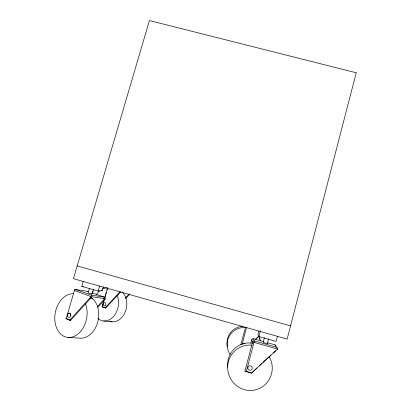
<?xml version="1.0" encoding="UTF-8"?>
<svg xmlns="http://www.w3.org/2000/svg" width="411" height="411" viewBox="0 0 411 411"><rect width="100%" height="100%" fill="white"/><g stroke="black" fill="none" stroke-linecap="round" stroke-linejoin="round"><path stroke-width="0.62" d="M277.548 349.073L277.374 347.989L276.475 347.223L254.301 340.93A1.356 1.331 69.5 0 0 252.667 341.87L244.935 371.092L251.465 373.183L277.548 349.073L254.024 342.394C252.832 342.738 250.751 339.286 252.174 339.645M275.647 346.273L275.545 345.322L275.051 344.875L267.669 342.784M277.451 336.219L276.1 341.397L258.92 336.532L257.944 334.657L258.925 330.942M258.92 336.532L260.435 330.793M267.33 343.704L263.132 342.45L264.391 337.667M267.371 343.653L268.624 338.864M250.854 343.159L251.789 339.635A1.315 1.29 69.5 0 1 253.366 338.726L263.492 341.598M246.276 371.693L254.198 341.664L254.306 340.966L253.284 338.849M240.841 344.808L245.593 326.956M242.182 343.976L246.61 327.326M66.145 318.515L65.775 318.587L69.711 320.22L91.093 296.614L91.417 295.124L75.66 289.508A1.31 0.95 -77.4 0 0 75.115 289.534M102.293 306.118L103.839 300.775M104.867 297.22L105.38 295.442M105.719 294.255L106.233 292.478M106.917 290.115L107.43 288.342M120.649 291.928L105.689 308.019L102.19 306.889L104.081 300.343M104.764 297.97L107.677 287.88M89.536 288.224L88.175 292.889L90.173 293.598L92.326 293.988L93.703 289.272M83.217 281.319L81.743 286.349L98.157 291.05L99.621 286.005M98.157 291.05L102.272 290.639L103.325 287.012M91.792 293.952L92.639 291.029M66.125 318.782L74.391 290.623A1.315 0.889 -67 0 1 75.66 289.508L88.427 291.512A1.279 0.848 -67.8 0 1 88.648 291.599M103.392 298.17L104.594 298.597L104.456 298.936L97.381 306.657M277.281 349.252L277.43 348.898M69.711 320.22L70.625 320.308L91.982 296.742L104.594 298.597M97.797 307.228L105.088 299.342L105.432 298.211L104.363 297.132L92.413 292.92M105.046 307.937L120.022 291.825M125.745 297.636L129.203 293.937M125.489 298.653L129.809 294.04M256.998 367.845L251.465 373.183M259.331 365.718L261.663 363.591M263.061 362.317L270.983 355.078M273.315 352.951L275.642 350.824M255.318 339.373L258.57 336.414M255.37 339.491L259.094 336.1M81.743 286.349L83.459 286.246M74.175 290.413L91.093 296.614M67.907 337.436L79.868 338.14A21.526 15.788 -79.7 0 0 97.623 322.491A21.526 15.788 -79.7 0 0 91.468 297.734M103.716 320.986L112.188 321.823M90.009 298.473L92.871 298.884M90.744 297.251L91.627 297.384M104.25 299.223L105.088 299.342M91.417 295.124L104.024 297.025M77.196 265.912L290.556 325.897M101.049 290.289L102.272 290.639M244.935 371.092L250.818 372.782M105.689 308.019L101.882 306.714L102.19 306.889M66.705 318.736L70.625 320.308M274.836 344.814L276.475 347.223M74.334 290.253L74.391 290.438A1.31 0.95 -77.4 0 1 74.982 289.606M87.754 291.605A1.274 0.94 -77.7 0 1 88.427 291.512M70.656 315.864A2.214 1.598 -79.4 0 0 69.778 313.161A2.214 1.598 -79.4 0 0 67.661 314.677A2.214 1.598 -79.4 0 0 68.534 317.384A2.214 1.598 -79.4 0 0 70.656 315.864A2.214 1.598 -79.4 0 0 69.772 313.156M67.661 316.347A2.214 1.598 -79.4 0 1 68.534 313.362M85.58 303.965A22.06 15.942 -79.4 0 1 74.869 336.064A22.06 15.942 -79.4 0 1 54.781 319.213A22.06 15.942 -79.4 0 1 73.394 293.747M117.217 295.571A16.687 12.592 -79 0 1 113.821 316.141A16.687 12.592 -79 0 1 97.864 318.458M96.359 294.641A16.687 12.592 -79 0 1 99.554 290.942M102.498 289A16.687 12.592 -79 0 1 107.487 287.906M122.021 291.892A16.383 12.489 -79.3 0 1 125.453 311.435A16.383 12.489 -79.3 0 1 110.842 321.628M110.405 321.52A16.383 12.489 -79.3 0 1 109.542 321.243M269.169 356.512A22.759 22.235 72.4 0 1 257.055 389.397A22.759 22.235 72.4 0 1 227.828 370.08A22.759 22.235 72.4 0 1 252.041 345.189M227.756 367.28A22.086 21.588 72.4 0 1 252.416 343.211M269.195 356.727A22.086 21.588 72.4 0 1 269.621 357.847M242.526 344.141A1.731 1.695 72.3 0 1 244.935 343.457M230.258 354.657A17.236 16.913 72.3 0 1 229.091 336.439A17.236 16.913 72.3 0 1 244.699 327.577M258.704 336.362A17.236 16.913 72.3 0 1 260.502 340.986M227.442 346.725A16.851 16.538 72.3 0 1 242.469 326.339M259.202 337.688A16.851 16.538 72.3 0 1 259.711 339.445M356.234 72.778L287.135 339.08L73.435 278.679L149.429 20.55L356.234 72.778M105.344 305.383A1.675 1.259 -79 0 0 105 302.604A1.675 1.259 -79 0 0 103.279 304.638A1.675 1.259 -79 0 0 105.344 305.383M247.843 367.532A2.286 2.23 72.4 0 0 250.71 370.229A2.286 2.23 72.4 0 0 251.537 366.381A2.286 2.23 72.4 0 0 247.843 367.532"/></g></svg>
